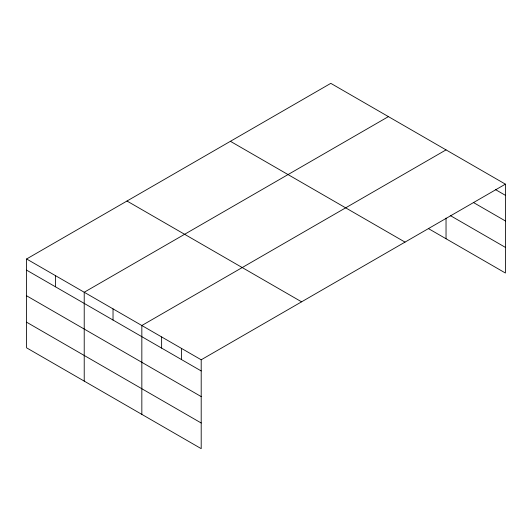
<?xml version="1.0" encoding="UTF-8"?>
<svg xmlns="http://www.w3.org/2000/svg" width="532" height="532" viewBox="0 0 532 532"><rect width="100%" height="100%" fill="white"/><g stroke="black" fill="none" stroke-linecap="round" stroke-linejoin="round"><path stroke-width="0.8" d="M505.4 184.158L330.798 83.351L26.6 258.978L26.6 347.842L201.202 448.649L201.202 359.785L505.4 184.158L505.4 273.022L428.466 228.607M388.413 116.621L84.222 292.248L84.222 381.105M446.035 149.884L141.838 325.511L141.838 414.375M495.505 189.611L505.4 195.324M473.6 202.606L505.4 220.966M450.278 215.553L505.4 247.38M230.409 141.312L405.018 242.113M126.982 201.023L301.591 301.83M26.6 258.978L201.202 359.785M26.6 270.143L201.202 370.95M26.6 295.785L201.202 396.593M26.6 322.199L201.202 423.007M446.035 218.067L446.035 238.748M181.412 348.36L181.412 359.526M161.628 336.936L161.628 348.101M113.03 308.879L113.03 320.045M55.408 275.609L55.408 286.781"/></g></svg>
